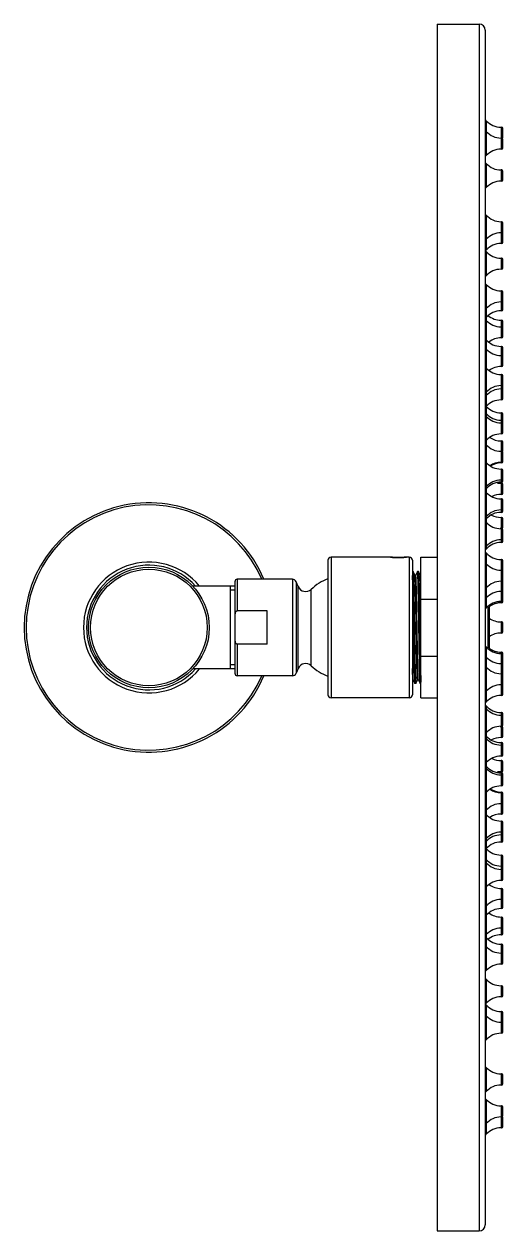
# Model space of a CAD drawing. Header units: millimetres. Extents: x 163 to 1136, y 436 to 991.
# Drawn here: x 163.3 to 282.2, y 435.6 to 735.6 of the extents above; entities that cross this region are included whole.
import ezdxf

# ---------------------------------------------------------------- set-up
doc = ezdxf.new("R2010")
doc.units = ezdxf.units.MM
doc.header["$LTSCALE"] = 77.505185
doc.layers.add('00_COMPONENTI', color=7, linetype='CONTINUOUS')

msp = doc.modelspace()

# ---------------------------------------------------------------- linework, layer by layer
at = {"layer": '00_COMPONENTI', "color": 7, "linetype": 'Continuous'}
for p, q in [((265.89, 735.59), (265.89, 435.59)), ((265.89, 735.59), (276.39, 735.59)), ((277.89, 734.09), (277.89, 437.09)), ((281.8, 709.97), (281.94, 709.97)), ((282.24, 707.52), (282.24, 709.67)), ((281.94, 707.28), (281.8, 707.28)), ((282.24, 704.83), (282.24, 706.98)), ((281.94, 704.53), (281.8, 704.53)), ((281.94, 699.33), (281.8, 699.33)), ((282.24, 696.88), (282.24, 699.03)), ((281.94, 696.58), (281.8, 696.58)), ((281.94, 686.48), (281.8, 686.48)), ((282.24, 684.03), (282.24, 686.18)), ((281.94, 683.73), (281.8, 683.73)), ((281.94, 681.05), (281.8, 681.05)), ((282.24, 683.52), (282.24, 683.93)), ((282.24, 681.36), (282.24, 683.5)), ((281.94, 677.41), (281.8, 677.41)), ((282.24, 674.96), (282.24, 677.11)), ((281.94, 674.66), (281.8, 674.66)), ((281.94, 669.27), (281.8, 669.27)), ((281.94, 666.52), (281.8, 666.52)), ((282.24, 666.82), (282.24, 668.97)), ((282.24, 664.61), (282.24, 666.76)), ((281.94, 664.31), (281.8, 664.31)), ((281.8, 661.97), (281.94, 661.97)), ((281.94, 660.33), (281.8, 660.33)), ((282.24, 660.03), (282.24, 661.67)), ((282.24, 657.88), (282.24, 660.03)), ((281.94, 657.58), (281.8, 657.58)), ((281.94, 655.48), (281.8, 655.48)), ((282.24, 653.03), (282.24, 655.18)), ((281.94, 653.21), (281.8, 653.21)), ((282.24, 650.76), (282.24, 652.91)), ((281.94, 650.46), (281.8, 650.46)), ((281.94, 648.47), (281.8, 648.47)), ((282.24, 645.19), (282.24, 648.17)), ((281.94, 645.72), (281.8, 645.72)), ((282.24, 644.62), (282.24, 645.19)), ((281.94, 644.89), (281.8, 644.89)), ((281.94, 642.17), (281.8, 642.17)), ((282.24, 642.47), (282.24, 644.62)), ((281.94, 638.93), (281.8, 638.93)), ((281.94, 637.15), (281.8, 637.15)), ((281.94, 636.47), (281.8, 636.47)), ((282.24, 636.17), (282.24, 638.63)), ((282.24, 634.02), (282.24, 636.17)), ((281.94, 633.72), (281.8, 633.72)), ((281.8, 631.97), (281.94, 631.97)), ((282.24, 629.52), (282.24, 631.67)), ((281.94, 629.39), (281.8, 629.39)), ((282.24, 626.8), (282.24, 629.09)), ((281.94, 626.64), (281.8, 626.64)), ((281.94, 626.5), (281.8, 626.5)), ((281.94, 624.98), (281.8, 624.98)), ((282.24, 622.02), (282.24, 624.68)), ((281.94, 622.23), (281.8, 622.23)), ((281.94, 621.72), (281.8, 621.72)), ((281.94, 621.44), (281.8, 621.44)), ((282.24, 618.99), (282.24, 621.14)), ((281.94, 618.69), (281.8, 618.69)), ((281.94, 617.56), (281.8, 617.56)), ((282.24, 614.52), (282.24, 617.26)), ((281.94, 614.81), (281.8, 614.81)), ((281.94, 614.22), (281.8, 614.22)), ((281.94, 612.95), (281.8, 612.95)), ((282.24, 610.5), (282.24, 612.65)), ((281.94, 610.2), (281.8, 610.2)), ((281.94, 610.14), (281.8, 610.14)), ((282.24, 607.02), (282.24, 609.84)), ((281.94, 607.39), (281.8, 607.39)), ((281.94, 606.72), (281.8, 606.72)), ((254.29, 603.09), (239.59, 603.09)), ((254.35, 603.08), (254.29, 603.09)), ((258.99, 603.09), (258.29, 603.09)), ((258.29, 603.09), (258.29, 603.09)), ((261.89, 603.09), (265.89, 603.09)), ((261.89, 568.09), (261.89, 603.09)), ((238.79, 602.29), (238.79, 568.89)), ((259.79, 602.29), (259.79, 568.89)), ((281.94, 602.5), (281.8, 602.5)), ((282.24, 597.37), (282.24, 602.2)), ((215.69, 574.09), (215.69, 597.09)), ((229.96, 597.59), (216.19, 597.59)), ((259.93, 599.49), (259.79, 599.49)), ((259.93, 599.49), (259.94, 599.49)), ((260.39, 598.63), (259.94, 599.49)), ((260.6, 598.64), (260.38, 598.64)), ((261.04, 599.49), (260.6, 598.64)), ((261.05, 599.49), (261.04, 599.49)), ((261.27, 599.49), (261.05, 599.49)), ((261.27, 599.49), (261.28, 599.49)), ((261.72, 598.63), (261.28, 599.49)), ((261.89, 598.64), (261.72, 598.64)), ((281.94, 599.82), (281.8, 599.82)), ((281.94, 597.07), (281.8, 597.07)), ((282.24, 594.87), (282.24, 597.01)), ((215.69, 595.89), (205.19, 595.89)), ((214.49, 595.89), (214.49, 575.29)), ((231.4, 595.76), (230.88, 596.98)), ((281.94, 594.57), (281.8, 594.57)), ((282.24, 592.02), (282.24, 594.51)), ((261.89, 592.67), (265.89, 592.67)), ((281.94, 592.06), (281.8, 592.06)), ((281.94, 591.72), (281.8, 591.72)), ((223.69, 589.77), (216.19, 589.77)), ((223.69, 581.42), (223.69, 589.77)), ((278.89, 580.49), (278.89, 590.69)), ((281.94, 586.97), (281.8, 586.97)), ((282.24, 584.52), (282.24, 586.67)), ((281.94, 584.22), (281.8, 584.22)), ((223.69, 581.42), (216.19, 581.42)), ((281.94, 579.47), (281.8, 579.47)), ((281.94, 579.13), (281.8, 579.13)), ((282.24, 576.68), (282.24, 579.17)), ((261.89, 578.5), (265.89, 578.5)), ((281.94, 576.62), (281.8, 576.62)), ((282.24, 574.17), (282.24, 576.32)), ((215.69, 575.29), (205.19, 575.29)), ((229.96, 573.59), (216.19, 573.59)), ((231.4, 575.42), (230.88, 574.2)), ((281.94, 574.11), (281.8, 574.11)), ((282.24, 568.99), (282.24, 573.81)), ((259.79, 572.55), (259.93, 572.55)), ((259.93, 572.55), (260.37, 571.7)), ((260.38, 571.69), (260.37, 571.7)), ((260.6, 571.69), (260.38, 571.69)), ((260.6, 571.69), (260.61, 571.7)), ((260.61, 571.7), (261.05, 572.55)), ((261.05, 572.55), (261.27, 572.55)), ((261.26, 572.55), (261.71, 571.7)), ((261.72, 571.69), (261.71, 571.7)), ((261.89, 571.69), (261.72, 571.69)), ((281.94, 571.36), (281.8, 571.36)), ((258.99, 568.09), (239.59, 568.09)), ((261.89, 568.09), (265.89, 568.09)), ((281.94, 568.69), (281.8, 568.69)), ((281.94, 564.47), (281.8, 564.47)), ((282.24, 561.34), (282.24, 564.17)), ((281.94, 563.79), (281.8, 563.79)), ((281.94, 561.04), (281.8, 561.04)), ((281.94, 560.99), (281.8, 560.99)), ((281.94, 558.24), (281.8, 558.24)), ((282.24, 558.54), (282.24, 560.69)), ((281.94, 556.97), (281.8, 556.97)), ((281.94, 556.37), (281.8, 556.37)), ((282.24, 553.92), (282.24, 556.67)), ((281.94, 553.62), (281.8, 553.62)), ((281.94, 552.49), (281.8, 552.49)), ((282.24, 550.05), (282.24, 552.19)), ((281.94, 549.74), (281.8, 549.74)), ((281.94, 549.47), (281.8, 549.47)), ((282.24, 546.51), (282.24, 549.17)), ((281.94, 548.96), (281.8, 548.96)), ((281.94, 546.21), (281.8, 546.21)), ((281.94, 544.68), (281.8, 544.68)), ((281.94, 544.54), (281.8, 544.54)), ((282.24, 542.09), (282.24, 544.38)), ((281.94, 541.79), (281.8, 541.79)), ((282.24, 539.52), (282.24, 541.67)), ((281.8, 539.22), (281.94, 539.22)), ((281.94, 537.47), (281.8, 537.47)), ((282.24, 532.56), (282.24, 537.17)), ((281.94, 534.72), (281.8, 534.72)), ((281.94, 534.03), (281.8, 534.03)), ((281.94, 532.26), (281.8, 532.26)), ((281.94, 529.01), (281.8, 529.01)), ((282.24, 525.99), (282.24, 528.71)), ((281.94, 526.29), (281.8, 526.29)), ((281.94, 525.47), (281.8, 525.47)), ((282.24, 525.34), (282.24, 525.99)), ((282.24, 523.02), (282.24, 525.17)), ((281.94, 522.72), (281.8, 522.72)), ((281.94, 520.72), (281.8, 520.72)), ((282.24, 518.27), (282.24, 520.42)), ((281.94, 517.97), (281.8, 517.97)), ((282.24, 516), (282.24, 518.15)), ((281.94, 515.7), (281.8, 515.7)), ((281.94, 513.61), (281.8, 513.61)), ((282.24, 511.16), (282.24, 513.3)), ((281.94, 510.86), (281.8, 510.86)), ((282.24, 509.52), (282.24, 511.16)), ((281.8, 509.22), (281.94, 509.22)), ((281.94, 506.87), (281.8, 506.87)), ((281.94, 504.66), (281.8, 504.66)), ((282.24, 504.42), (282.24, 506.57)), ((282.24, 502.21), (282.24, 504.36)), ((281.94, 501.91), (281.8, 501.91)), ((281.94, 496.53), (281.8, 496.53)), ((282.24, 494.08), (282.24, 496.23)), ((281.94, 493.78), (281.8, 493.78)), ((281.94, 490.13), (281.8, 490.13)), ((282.24, 487.68), (282.24, 489.83)), ((281.94, 487.46), (281.8, 487.46)), ((282.24, 487.25), (282.24, 487.67)), ((282.24, 485.01), (282.24, 487.16)), ((281.94, 484.71), (281.8, 484.71)), ((281.94, 474.6), (281.8, 474.6)), ((282.24, 472.15), (282.24, 474.3)), ((281.94, 471.85), (281.8, 471.85)), ((281.94, 466.65), (281.8, 466.65)), ((282.24, 464.21), (282.24, 466.35)), ((281.94, 463.9), (281.8, 463.9)), ((282.24, 461.52), (282.24, 463.67)), ((281.8, 461.22), (281.94, 461.22)), ((265.89, 435.59), (276.39, 435.59))]:
    msp.add_line(p, q, dxfattribs=at)
at = {"layer": '00_COMPONENTI', "color": 9, "linetype": 'Continuous'}
for p, q in [((276.39, 735.59), (276.39, 435.59)), ((278.12, 711.59), (278.12, 702.91)), ((281.8, 709.97), (281.8, 704.53)), ((281.94, 707.32), (281.94, 709.97)), ((281.94, 704.53), (281.94, 707.28)), ((278.12, 700.95), (278.12, 694.96)), ((281.8, 699.33), (281.8, 696.58)), ((281.94, 696.58), (281.94, 699.33)), ((278.12, 688.09), (278.12, 679.44)), ((281.8, 686.48), (281.8, 681.05)), ((281.94, 681.05), (281.94, 686.48)), ((278.12, 679.03), (278.12, 673.04)), ((281.8, 677.41), (281.8, 674.66)), ((281.94, 674.66), (281.94, 677.41)), ((278.12, 670.89), (278.12, 640.55)), ((281.8, 669.27), (281.8, 664.31)), ((281.94, 664.31), (281.94, 669.27)), ((281.8, 661.97), (281.8, 657.58)), ((281.94, 657.58), (281.94, 661.97)), ((281.8, 655.48), (281.8, 650.46)), ((281.94, 650.46), (281.94, 655.48)), ((281.8, 648.47), (281.8, 644.89)), ((281.94, 644.89), (281.94, 648.47)), ((281.8, 644.88), (281.8, 642.17)), ((281.94, 642.17), (281.94, 644.88)), ((278.12, 640.55), (278.12, 632.1)), ((281.8, 638.93), (281.8, 633.72)), ((281.94, 633.72), (281.94, 638.93)), ((278.12, 632.08), (278.12, 612.6)), ((281.8, 631.97), (281.8, 626.5)), ((281.94, 626.64), (281.94, 631.97)), ((281.8, 624.98), (281.8, 621.72)), ((281.94, 626.5), (281.94, 626.63)), ((281.94, 621.72), (281.94, 624.98)), ((281.8, 621.44), (281.8, 618.69)), ((281.94, 618.69), (281.94, 621.44)), ((281.8, 617.56), (281.8, 614.81)), ((281.94, 614.81), (281.94, 617.56)), ((278.12, 612.59), (278.12, 605.1)), ((281.8, 614.75), (281.8, 614.22)), ((281.8, 612.95), (281.8, 610.2)), ((281.94, 614.22), (281.94, 614.75)), ((281.94, 610.2), (281.94, 612.95)), ((281.8, 610.14), (281.8, 606.72)), ((281.94, 606.72), (281.94, 610.14)), ((239.59, 603.09), (239.59, 568.09)), ((258.99, 603.09), (258.99, 568.09)), ((278.12, 604.11), (278.12, 590.44)), ((281.8, 602.5), (281.8, 597.07)), ((281.94, 591.72), (281.94, 602.5)), ((216.19, 597.59), (216.19, 589.77)), ((229.96, 597.59), (229.96, 573.59)), ((281.8, 597.01), (281.8, 594.57)), ((230.88, 596.98), (230.88, 574.2)), ((231.4, 575.42), (231.4, 595.76)), ((234.61, 576.1), (234.61, 595.08)), ((281.8, 594.5), (281.8, 591.72)), ((278.59, 580.35), (278.59, 590.99)), ((281.8, 586.97), (281.8, 584.22)), ((281.94, 584.22), (281.94, 586.97)), ((216.19, 581.42), (216.19, 573.59)), ((261.89, 580.52), (261.69, 580.37)), ((278.12, 580.75), (278.12, 567.07)), ((281.8, 579.47), (281.8, 568.69)), ((281.94, 576.68), (281.94, 579.47)), ((281.94, 574.18), (281.94, 576.62)), ((281.94, 568.69), (281.94, 574.11)), ((278.12, 566.09), (278.12, 539.09)), ((281.8, 564.47), (281.8, 561.04)), ((281.94, 561.04), (281.94, 564.47)), ((281.8, 560.99), (281.8, 558.24)), ((281.94, 558.24), (281.94, 560.99)), ((281.8, 556.97), (281.8, 556.43)), ((281.8, 556.37), (281.8, 553.62)), ((281.94, 556.43), (281.94, 556.97)), ((281.94, 553.62), (281.94, 556.37)), ((281.8, 552.49), (281.8, 549.74)), ((281.94, 549.74), (281.94, 552.49)), ((281.8, 549.47), (281.8, 546.21)), ((281.94, 546.21), (281.94, 549.47)), ((281.8, 544.68), (281.8, 539.22)), ((281.94, 539.22), (281.94, 544.68)), ((278.12, 539.09), (278.12, 530.64)), ((281.8, 537.47), (281.8, 532.26)), ((281.94, 532.26), (281.94, 537.47)), ((278.12, 530.63), (278.12, 500.3)), ((281.8, 529.01), (281.8, 526.31)), ((281.94, 526.31), (281.94, 529.01)), ((281.8, 526.29), (281.8, 522.72)), ((281.94, 522.72), (281.94, 526.29)), ((281.8, 520.72), (281.8, 515.7)), ((281.94, 515.7), (281.94, 520.72)), ((281.8, 513.61), (281.8, 509.22)), ((281.94, 509.22), (281.94, 513.61)), ((281.8, 506.87), (281.8, 501.91)), ((281.94, 501.91), (281.94, 506.87)), ((278.12, 498.14), (278.12, 492.16)), ((281.8, 496.53), (281.8, 493.78)), ((281.94, 493.78), (281.94, 496.53)), ((278.12, 491.75), (278.12, 483.09)), ((281.8, 490.13), (281.8, 484.71)), ((281.94, 484.71), (281.94, 490.13)), ((278.12, 476.22), (278.12, 470.23)), ((281.8, 474.6), (281.8, 471.85)), ((281.94, 471.85), (281.94, 474.6)), ((278.12, 468.27), (278.12, 459.6)), ((281.8, 466.65), (281.8, 461.22)), ((281.94, 461.22), (281.94, 466.65))]:
    msp.add_line(p, q, dxfattribs=at)
at = {"layer": '00_COMPONENTI', "color": 2, "linetype": 'Continuous'}
for p, q in [((215.69, 594.89), (214.49, 594.89)), ((215.69, 576.29), (214.49, 576.29))]:
    msp.add_line(p, q, dxfattribs=at)
at = {"layer": '00_COMPONENTI', "color": 7, "linetype": 'Continuous'}
msp.add_circle((194.29, 585.59), 15, dxfattribs=at)
at = {"layer": '00_COMPONENTI', "color": 9, "linetype": 'Continuous'}
msp.add_circle((194.29, 585.59), 14.5, dxfattribs=at)
at = {"layer": '00_COMPONENTI', "color": 7, "linetype": 'Continuous'}
for centre, radius, start, end in [((276.39, 734.09), 1.5, 0, 90), ((277.38, 710.91), 1, 42.5614, 58.9663), ((281.8, 714.97), 5, 222.5614, 270), ((277.38, 708.22), 1, 42.5614, 58.4239), ((281.8, 712.28), 5, 222.5614, 270), ((281.94, 709.67), 0.3, 0, 90), ((281.94, 706.98), 0.3, 0, 90), ((281.94, 707.52), 0.3, 300, 360), ((277.38, 703.59), 1, 301.5761, 317.4386), ((281.8, 699.53), 5, 90, 137.4386), ((281.94, 704.83), 0.3, 270, 360), ((277.38, 700.27), 1, 42.5614, 58.4239), ((281.8, 704.33), 5, 222.5614, 270), ((281.94, 699.03), 0.3, 0, 90), ((281.8, 691.58), 5, 90, 137.4386), ((281.94, 696.88), 0.3, 270, 360), ((277.38, 695.64), 1, 301.5761, 317.4386), ((277.38, 687.42), 1, 42.5614, 58.4239), ((281.8, 691.48), 5, 222.5614, 270), ((281.94, 686.18), 0.3, 0, 90), ((281.94, 684.03), 0.3, 270, 360), ((277.38, 682.78), 1, 301.5761, 317.4386), ((281.8, 678.73), 5, 90, 137.4386), ((281.8, 676.05), 5, 90, 137.4386), ((281.94, 681.35), 0.3, 270, 360), ((281.94, 683.5), 0.3, 0, 60), ((277.38, 680.11), 1, 301.5761, 317.4386), ((277.38, 678.35), 1, 42.5614, 58.4239), ((281.8, 682.41), 5, 222.5614, 270), ((281.94, 677.11), 0.3, 0, 90), ((277.38, 673.72), 1, 301.5761, 317.4386), ((281.8, 669.66), 5, 90, 137.4386), ((281.94, 674.96), 0.3, 270, 360), ((277.38, 670.21), 1, 42.5614, 58.4239), ((281.8, 674.27), 5, 222.5614, 270), ((281.94, 668.97), 0.3, 0, 90), ((281.8, 661.52), 5, 90, 137.4386), ((281.94, 666.82), 0.3, 270, 360), ((277.38, 665.58), 1, 301.5761, 317.4386), ((281.8, 659.31), 5, 90, 137.4386), ((281.8, 666.97), 5, 229.0993, 270), ((281.94, 664.61), 0.3, 270, 360), ((277.38, 663.37), 1, 301.5761, 317.4386), ((277.38, 661.27), 1, 42.5614, 58.4239), ((281.8, 665.33), 5, 222.5614, 270), ((281.94, 661.67), 0.3, 0, 90), ((281.94, 660.03), 0.3, 0, 90), ((277.38, 656.42), 1, 42.5614, 58.4239), ((281.8, 660.48), 5, 222.5614, 270), ((281.8, 652.58), 5, 90, 127.1348), ((281.94, 657.88), 0.3, 270, 360), ((277.38, 654.15), 1, 42.5614, 58.4239), ((281.8, 658.21), 5, 222.5614, 270), ((281.94, 655.18), 0.3, 0, 90), ((281.94, 652.91), 0.3, 0, 90), ((281.94, 653.03), 0.3, 347.8021, 360), ((277.38, 649.41), 1, 42.5614, 58.4239), ((281.8, 653.47), 5, 222.5614, 270), ((281.8, 645.46), 5, 90, 126.2207), ((281.94, 650.76), 0.3, 270, 360), ((281.94, 648.17), 0.3, 0, 90), ((281.8, 640.72), 5, 90, 137.4386), ((281.94, 646.02), 0.3, 270, 360), ((281.94, 645.19), 0.3, 270, 360), ((277.38, 644.78), 1, 301.5761, 317.4386), ((277.38, 643.95), 1, 301.5761, 317.4386), ((281.8, 639.89), 5, 90, 137.4386), ((281.8, 637.17), 5, 90, 137.4386), ((281.94, 642.47), 0.3, 270, 360), ((281.94, 644.62), 0.3, 0, 79.0744), ((277.38, 639.87), 1, 42.5614, 58.4239), ((281.8, 643.93), 5, 222.5614, 270), ((277.38, 638.09), 1, 42.5614, 58.4239), ((277.38, 637.41), 1, 42.5614, 58.4239), ((281.8, 642.15), 5, 222.5614, 270), ((281.8, 641.47), 5, 222.5614, 270), ((281.94, 638.63), 0.3, 0, 90), ((281.94, 636.85), 0.3, 0, 90), ((281.94, 636.17), 0.3, 0, 90), ((281.8, 628.72), 5, 90, 137.4386), ((281.94, 634.02), 0.3, 270, 360), ((277.38, 632.78), 1, 301.5761, 317.4386), ((277.38, 630.34), 1, 42.5614, 58.4239), ((281.8, 634.39), 5, 222.5614, 270), ((281.8, 636.97), 5, 235.982, 270), ((281.94, 631.67), 0.3, 0, 90), ((281.94, 629.09), 0.3, 0, 90), ((281.94, 629.52), 0.3, 313.1169, 360), ((277.38, 625.92), 1, 42.5614, 58.4239), ((281.8, 629.98), 5, 222.5614, 270), ((281.8, 621.64), 5, 90, 123.2713), ((281.8, 621.5), 5, 90, 122.0049), ((281.94, 626.94), 0.3, 270, 360), ((281.94, 626.8), 0.3, 270, 360), ((281.94, 624.68), 0.3, 0, 90), ((281.8, 617.23), 5, 90, 137.4386), ((281.8, 616.72), 5, 90, 137.4386), ((281.8, 626.44), 5, 258.3837, 270), ((281.94, 622.53), 0.3, 270, 360), ((281.94, 622.02), 0.3, 270, 360), ((281.94, 621.14), 0.3, 0, 90), ((277.38, 621.28), 1, 301.5761, 317.4386), ((277.38, 620.78), 1, 301.5761, 317.4386), ((277.38, 618.5), 1, 42.5614, 58.4239), ((281.8, 622.56), 5, 222.5614, 270), ((281.8, 613.69), 5, 90, 116.5422), ((281.94, 618.99), 0.3, 270, 360), ((194.29, 585.59), 31, 22.7801, 337.2199), ((281.94, 617.26), 0.3, 0, 90), ((281.94, 615.11), 0.3, 270, 360), ((277.38, 613.87), 1, 301.5761, 317.4386), ((277.38, 613.28), 1, 301.5761, 317.4386), ((281.8, 609.81), 5, 90, 137.4386), ((281.8, 609.22), 5, 90, 137.4386), ((281.8, 617.95), 5, 241.4585, 270), ((281.94, 614.52), 0.3, 270, 360), ((281.94, 612.65), 0.3, 0, 90), ((277.38, 611.08), 1, 42.5614, 58.4239), ((281.8, 615.14), 5, 222.5614, 270), ((281.8, 605.2), 5, 90, 92.2768), ((281.94, 610.5), 0.3, 270, 360), ((281.94, 609.84), 0.3, 0, 90), ((281.8, 602.39), 5, 90, 137.4386), ((281.8, 601.72), 5, 90, 137.4386), ((281.94, 607.69), 0.3, 270, 360), ((281.94, 607.02), 0.3, 270, 360), ((239.59, 602.29), 0.8, 90, 180), ((256.29, 619.53), 16.56, 263.2822, 269.9898), ((256.28, 619.69), 16.72, 270.0426, 276.9029), ((258.99, 602.29), 0.8, 0, 90), ((277.38, 606.45), 1, 301.5761, 317.4386), ((277.38, 605.78), 1, 301.5761, 317.4386), ((277.38, 603.44), 1, 42.5614, 58.4239), ((281.8, 607.5), 5, 222.5614, 270), ((194.29, 585.59), 15.5, 41.6636, 318.3364), ((277.38, 600.77), 1, 42.5614, 58.4239), ((281.8, 604.82), 5, 222.5614, 270), ((281.94, 602.2), 0.3, 0, 90), ((281.94, 600.05), 0.3, 300, 360), ((216.19, 597.09), 0.5, 90, 180), ((229.96, 596.59), 1, 23, 90), ((243.49, 585.59), 13, 111.2216, 133.1136), ((281.8, 592.07), 5, 90, 137.4386), ((281.94, 599.52), 0.3, 0, 90), ((281.94, 597.37), 0.3, 270, 360), ((281.94, 597.02), 0.3, 0, 38.0163), ((233.24, 596.54), 2, 203, 313.1136), ((277.38, 596.13), 1, 301.5761, 317.4386), ((281.8, 589.57), 5, 90, 137.4386), ((281.94, 594.87), 0.3, 270, 360), ((281.94, 594.51), 0.3, 0, 38.0163), ((277.38, 593.62), 1, 301.5761, 317.4386), ((281.8, 587.06), 5, 90, 137.4386), ((281.8, 587.03), 5, 90, 127.8885), ((281.8, 586.72), 5, 90, 126.203), ((281.94, 592.36), 0.3, 270, 360), ((281.94, 592.33), 0.3, 270, 360), ((281.94, 592.02), 0.3, 270, 360), ((277.38, 591.11), 1, 301.5761, 317.4386), ((278.59, 590.69), 0.3, 0, 60.8042), ((281.8, 591.97), 5, 234.1538, 270), ((281.94, 586.67), 0.3, 0, 90), ((281.8, 579.22), 5, 90, 125.8462), ((281.94, 584.52), 0.3, 270, 360), ((277.38, 580.07), 1, 42.5614, 58.4239), ((281.8, 584.13), 5, 222.5614, 270), ((281.8, 584.15), 5, 232.1115, 270), ((278.59, 580.49), 0.3, 299.1958, 360), ((281.8, 584.47), 5, 233.797, 270), ((281.94, 579.17), 0.3, 0, 90), ((281.94, 578.85), 0.3, 0, 90), ((281.94, 578.83), 0.3, 0, 90), ((233.24, 574.64), 2, 46.8864, 157), ((243.49, 585.59), 13, 226.8864, 248.7784), ((277.38, 577.56), 1, 42.5614, 58.4239), ((281.8, 581.62), 5, 222.5614, 270), ((281.94, 576.32), 0.3, 0, 90), ((281.94, 576.68), 0.3, 321.9837, 360), ((216.19, 574.09), 0.5, 180, 270), ((229.96, 574.59), 1, 270, 337), ((277.38, 575.05), 1, 42.5614, 58.4239), ((281.8, 579.11), 5, 222.5614, 270), ((281.94, 573.81), 0.3, 0, 90), ((281.94, 574.17), 0.3, 321.9837, 360), ((281.8, 566.36), 5, 90, 137.4386), ((281.94, 571.66), 0.3, 270, 360), ((281.94, 571.14), 0.3, 0, 60), ((239.59, 568.89), 0.8, 180, 270), ((258.99, 568.89), 0.8, 270, 360), ((277.38, 570.42), 1, 301.5761, 317.4386), ((277.38, 567.75), 1, 301.5761, 317.4386), ((281.8, 563.69), 5, 90, 137.4386), ((281.94, 568.99), 0.3, 270, 360), ((277.38, 565.41), 1, 42.5614, 58.4239), ((277.38, 564.73), 1, 42.5614, 58.4239), ((281.8, 569.47), 5, 222.5614, 270), ((281.8, 568.79), 5, 222.5614, 270), ((281.94, 564.17), 0.3, 0, 90), ((281.8, 556.04), 5, 90, 137.4386), ((281.94, 563.49), 0.3, 0, 90), ((281.94, 561.34), 0.3, 270, 360), ((277.38, 560.1), 1, 301.5761, 317.4386), ((277.38, 557.91), 1, 42.5614, 58.4239), ((277.38, 557.32), 1, 42.5614, 58.4239), ((281.8, 561.97), 5, 222.5614, 270), ((281.8, 553.24), 5, 90, 118.5415), ((281.8, 565.99), 5, 267.7232, 270), ((281.94, 560.69), 0.3, 0, 90), ((281.94, 558.54), 0.3, 270, 360), ((281.8, 561.37), 5, 222.5614, 270), ((281.94, 556.67), 0.3, 0, 90), ((281.94, 556.07), 0.3, 0, 90), ((277.38, 552.68), 1, 301.5761, 317.4386), ((281.8, 548.62), 5, 90, 137.4386), ((281.8, 557.49), 5, 243.4578, 270), ((281.94, 553.92), 0.3, 270, 360), ((281.94, 552.19), 0.3, 0, 90), ((277.38, 550.41), 1, 42.5614, 58.4239), ((277.38, 549.9), 1, 42.5614, 58.4239), ((281.8, 554.47), 5, 222.5614, 270), ((281.8, 553.96), 5, 222.5614, 270), ((281.8, 544.74), 5, 90, 101.6163), ((281.94, 550.04), 0.3, 270, 360), ((281.94, 549.17), 0.3, 0, 90), ((281.8, 541.21), 5, 90, 137.4386), ((281.94, 548.66), 0.3, 0, 90), ((281.94, 546.51), 0.3, 270, 360), ((277.38, 545.27), 1, 301.5761, 317.4386), ((281.8, 549.54), 5, 236.7287, 270), ((281.8, 549.68), 5, 237.9951, 270), ((281.94, 544.38), 0.3, 0, 90), ((281.94, 544.24), 0.3, 0, 90), ((277.38, 540.85), 1, 301.5761, 317.4386), ((281.8, 536.79), 5, 90, 137.4386), ((281.94, 542.09), 0.3, 270, 360), ((281.94, 541.67), 0.3, 0, 46.8831), ((277.38, 538.41), 1, 42.5614, 58.4239), ((281.8, 542.47), 5, 222.5614, 270), ((281.8, 534.22), 5, 90, 124.018), ((281.94, 539.52), 0.3, 270, 360), ((281.94, 537.17), 0.3, 0, 90), ((281.8, 529.72), 5, 90, 137.4386), ((281.8, 529.03), 5, 90, 137.4386), ((281.94, 535.02), 0.3, 270, 360), ((281.94, 534.33), 0.3, 270, 360), ((277.38, 533.78), 1, 301.5761, 317.4386), ((277.38, 533.09), 1, 301.5761, 317.4386), ((281.8, 527.26), 5, 90, 137.4386), ((281.94, 532.56), 0.3, 270, 360), ((277.38, 531.31), 1, 301.5761, 317.4386), ((277.38, 527.23), 1, 42.5614, 58.4239), ((281.8, 534.01), 5, 222.5614, 270), ((281.94, 528.71), 0.3, 0, 90), ((277.38, 526.41), 1, 42.5614, 58.4239), ((281.8, 531.29), 5, 222.5614, 270), ((281.8, 530.47), 5, 222.5614, 270), ((281.94, 525.99), 0.3, 0, 90), ((281.94, 525.17), 0.3, 0, 90), ((281.94, 526.56), 0.3, 280.9256, 360), ((281.8, 517.72), 5, 90, 137.4386), ((281.94, 523.02), 0.3, 270, 360), ((277.38, 521.78), 1, 301.5761, 317.4386), ((281.8, 525.72), 5, 233.7793, 270), ((281.94, 520.42), 0.3, 0, 90), ((277.38, 517.03), 1, 301.5761, 317.4386), ((281.8, 512.97), 5, 90, 137.4386), ((281.94, 518.27), 0.3, 270, 360), ((281.94, 516), 0.3, 270, 360), ((281.94, 518.15), 0.3, 0, 12.1979), ((277.38, 514.76), 1, 301.5761, 317.4386), ((281.8, 510.7), 5, 90, 137.4386), ((281.8, 518.61), 5, 232.8652, 270), ((281.94, 513.31), 0.3, 0, 90), ((281.8, 505.86), 5, 90, 137.4386), ((281.94, 511.16), 0.3, 270, 360), ((277.38, 509.91), 1, 301.5761, 317.4386), ((277.38, 507.82), 1, 42.5614, 58.4239), ((281.8, 511.87), 5, 222.5614, 270), ((281.8, 504.22), 5, 90, 130.9007), ((281.94, 509.52), 0.3, 270, 360), ((277.38, 505.61), 1, 42.5614, 58.4239), ((281.8, 509.66), 5, 222.5614, 270), ((281.94, 506.57), 0.3, 0, 90), ((281.94, 504.36), 0.3, 0, 90), ((281.8, 496.91), 5, 90, 137.4386), ((281.94, 502.21), 0.3, 270, 360), ((277.38, 500.97), 1, 301.5761, 317.4386), ((277.38, 497.47), 1, 42.5614, 58.4239), ((281.8, 501.53), 5, 222.5614, 270), ((281.94, 496.23), 0.3, 0, 90), ((277.38, 492.83), 1, 301.5761, 317.4386), ((281.8, 488.78), 5, 90, 137.4386), ((281.94, 494.08), 0.3, 270, 360), ((277.38, 491.07), 1, 42.5614, 58.4239), ((277.38, 488.4), 1, 42.5614, 58.4239), ((281.8, 495.13), 5, 222.5614, 270), ((281.8, 492.46), 5, 222.5614, 270), ((281.94, 489.83), 0.3, 0, 90), ((281.94, 487.16), 0.3, 0, 90), ((281.94, 487.68), 0.3, 300, 360), ((277.38, 483.77), 1, 301.5761, 317.4386), ((281.8, 479.71), 5, 90, 137.4386), ((281.94, 485.01), 0.3, 270, 360), ((277.38, 475.54), 1, 42.5614, 58.4239), ((281.8, 479.6), 5, 222.5614, 270), ((281.94, 474.3), 0.3, 0, 90), ((281.8, 466.85), 5, 90, 137.4386), ((281.94, 472.15), 0.3, 270, 360), ((277.38, 470.91), 1, 301.5761, 317.4386), ((277.38, 467.6), 1, 42.5614, 58.4239), ((281.8, 471.65), 5, 222.5614, 270), ((281.94, 466.35), 0.3, 0, 90), ((277.38, 462.96), 1, 301.5761, 317.4386), ((281.8, 458.9), 5, 90, 137.4386), ((281.94, 464.2), 0.3, 270, 360), ((281.94, 463.67), 0.3, 0, 60), ((277.38, 460.28), 1, 301.0337, 317.4386), ((281.8, 456.22), 5, 90, 137.4386), ((281.94, 461.52), 0.3, 270, 360), ((276.39, 437.09), 1.5, 270, 360)]:
    msp.add_arc(centre, radius, start, end, dxfattribs=at)
at = {"layer": '00_COMPONENTI', "color": 9, "linetype": 'Continuous'}
for radius, start, end in [(30.5, 23.1737, 336.8263), (16.25, 39.3494, 320.6506)]:
    msp.add_arc((194.29, 585.59), radius, start, end, dxfattribs=at)
at = {"layer": '00_COMPONENTI', "color": 2, "linetype": 'Continuous'}
for points in [[(256.29, 602.98), (256.22, 602.98), (256.09, 602.98), (255.89, 602.98), (255.69, 602.99), (255.5, 602.99), (255.32, 603), (255.15, 603.01), (254.99, 603.03), (254.84, 603.04), (254.71, 603.05), (254.6, 603.06), (254.5, 603.07), (254.42, 603.08), (254.36, 603.08), (254.33, 603.09), (254.28, 603.09), (254.33, 603.09), (254.36, 603.08), (254.42, 603.08), (254.5, 603.07), (254.6, 603.06), (254.71, 603.05), (254.84, 603.04), (254.99, 603.03), (255.15, 603.01), (255.32, 603), (255.5, 602.99), (255.69, 602.99), (255.89, 602.98), (256.09, 602.98), (256.22, 602.98), (256.29, 602.98)], [(256.29, 602.98), (256.36, 602.98), (256.49, 602.98), (256.69, 602.98), (256.88, 602.99), (257.07, 602.99), (257.26, 603), (257.43, 603.01), (257.59, 603.03), (257.73, 603.04), (257.87, 603.05), (257.98, 603.06), (258.08, 603.07), (258.16, 603.08), (258.22, 603.08), (258.25, 603.09), (258.3, 603.09), (258.25, 603.09), (258.22, 603.08), (258.16, 603.08), (258.08, 603.07), (257.98, 603.06), (257.87, 603.05), (257.73, 603.04), (257.59, 603.03), (257.43, 603.01), (257.26, 603), (257.07, 602.99), (256.88, 602.99), (256.69, 602.98), (256.49, 602.98), (256.36, 602.98), (256.29, 602.98)]]:
    msp.add_open_spline(points, degree=3, knots=[0, 0, 0, 0, 0.050404, 0.100337, 0.149276, 0.196771, 0.242289, 0.285413, 0.325611, 0.362519, 0.395662, 0.424754, 0.449422, 0.469474, 0.48466, 0.494876, 0.5, 0.505124, 0.51534, 0.530526, 0.550578, 0.575246, 0.604338, 0.637481, 0.674389, 0.714587, 0.75771, 0.803228, 0.850724, 0.899663, 0.949596, 1, 1, 1, 1], dxfattribs=at)
at = {"layer": '00_COMPONENTI', "color": 7, "linetype": 'Continuous'}
for points, knots in [([(260.37, 571.7), (260.37, 571.7), (260.37, 571.71), (260.36, 571.74), (260.35, 571.79), (260.34, 571.87), (260.34, 571.98), (260.33, 572.11), (260.32, 572.27), (260.31, 572.45), (260.3, 572.73), (260.28, 573.15), (260.26, 573.72), (260.24, 574.38), (260.23, 575.12), (260.21, 575.94), (260.19, 576.82), (260.17, 577.78), (260.15, 579.15), (260.12, 580.98), (260.08, 583.26), (260.04, 585.6), (260.01, 587.95), (259.97, 590.23), (259.94, 592.37), (259.9, 594.32), (259.87, 596), (259.83, 597.39), (259.8, 598.2), (259.79, 598.55)], [0, 0, 0, 0, 0.000475, 0.001177, 0.003276, 0.00631, 0.010278, 0.015174, 0.020989, 0.027715, 0.035338, 0.05322, 0.074507, 0.099042, 0.126647, 0.157118, 0.190233, 0.225749, 0.263405, 0.344019, 0.429714, 0.517981, 0.606233, 0.691886, 0.77243, 0.845507, 0.908977, 0.960981, 1, 1, 1, 1]), ([(259.94, 599.49), (259.94, 599.48), (259.95, 599.47), (259.95, 599.45), (259.96, 599.42), (259.96, 599.36), (259.97, 599.27), (259.98, 599.13), (259.99, 598.97), (260, 598.77), (260.01, 598.54), (260.02, 598.28), (260.03, 597.99), (260.05, 597.55), (260.07, 596.92), (260.09, 596.1), (260.11, 595.17), (260.13, 594.15), (260.15, 593.05), (260.17, 591.88), (260.2, 590.22), (260.23, 588.04), (260.27, 585.39), (260.3, 583.16), (260.33, 581.41), (260.35, 580.15), (260.37, 578.94), (260.39, 577.79), (260.41, 576.71), (260.44, 575.72), (260.46, 574.82), (260.47, 574.14), (260.49, 573.64), (260.5, 573.31), (260.51, 573.01), (260.52, 572.74), (260.53, 572.5), (260.54, 572.29), (260.55, 572.11), (260.56, 571.96), (260.57, 571.86), (260.58, 571.8), (260.58, 571.76), (260.59, 571.73), (260.59, 571.71), (260.59, 571.7), (260.6, 571.69), (260.6, 571.69)], [0, 0, 0, 0, 0.000541, 0.001366, 0.002479, 0.003883, 0.007564, 0.012403, 0.018391, 0.025515, 0.033759, 0.043103, 0.053526, 0.065003, 0.091009, 0.120877, 0.154324, 0.191034, 0.230662, 0.272833, 0.317148, 0.410521, 0.507261, 0.603721, 0.650706, 0.696265, 0.739969, 0.781405, 0.82018, 0.855929, 0.888315, 0.917032, 0.929928, 0.941809, 0.952645, 0.962412, 0.971087, 0.978649, 0.985081, 0.990369, 0.994501, 0.996132, 0.997471, 0.998521, 0.999282, 0.999762, 1, 1, 1, 1]), ([(261.05, 572.55), (261.05, 572.55), (261.04, 572.55), (261.04, 572.57), (261.03, 572.59), (261.02, 572.63), (261.01, 572.7), (261, 572.8), (260.99, 572.94), (260.98, 573.11), (260.97, 573.3), (260.96, 573.53), (260.95, 573.78), (260.94, 574.07), (260.93, 574.38), (260.92, 574.84), (260.9, 575.48), (260.88, 576.32), (260.86, 577.25), (260.84, 578.26), (260.82, 579.34), (260.8, 580.47), (260.78, 581.66), (260.75, 583.3), (260.72, 585.39), (260.68, 587.88), (260.64, 589.92), (260.61, 591.48), (260.59, 592.58), (260.57, 593.61), (260.55, 594.57), (260.53, 595.44), (260.51, 596.21), (260.49, 596.89), (260.47, 597.39), (260.46, 597.74), (260.45, 597.95), (260.44, 598.14), (260.43, 598.29), (260.42, 598.42), (260.41, 598.51), (260.4, 598.56), (260.4, 598.59), (260.39, 598.61), (260.39, 598.63), (260.39, 598.63)], [0, 0, 0, 0, 0.000247, 0.000729, 0.001489, 0.002534, 0.005492, 0.009612, 0.014895, 0.021327, 0.028886, 0.037551, 0.047302, 0.058117, 0.069974, 0.082852, 0.111546, 0.143897, 0.179595, 0.218326, 0.259728, 0.30339, 0.348901, 0.395847, 0.492244, 0.588929, 0.682285, 0.726597, 0.768766, 0.808413, 0.845158, 0.87863, 0.908531, 0.934598, 0.956568, 0.96594, 0.974211, 0.981367, 0.987395, 0.992282, 0.996015, 0.997446, 0.998586, 0.999435, 1, 1, 1, 1]), ([(261.26, 572.55), (261.26, 572.56), (261.26, 572.57), (261.25, 572.59), (261.25, 572.62), (261.24, 572.68), (261.23, 572.76), (261.22, 572.89), (261.21, 573.05), (261.2, 573.23), (261.19, 573.45), (261.18, 573.79), (261.16, 574.29), (261.14, 574.97), (261.12, 575.75), (261.1, 576.62), (261.08, 577.57), (261.06, 578.6), (261.04, 579.7), (261.01, 581.26), (260.97, 583.3), (260.93, 585.79), (260.9, 587.88), (260.87, 589.52), (260.85, 590.71), (260.83, 591.84), (260.81, 592.92), (260.79, 593.93), (260.77, 594.86), (260.75, 595.7), (260.73, 596.34), (260.72, 596.8), (260.71, 597.11), (260.7, 597.4), (260.68, 597.65), (260.67, 597.88), (260.66, 598.07), (260.65, 598.24), (260.64, 598.38), (260.63, 598.49), (260.63, 598.56), (260.62, 598.6), (260.61, 598.62), (260.61, 598.63), (260.6, 598.64), (260.6, 598.64)], [0, 0, 0, 0, 0.000563, 0.001407, 0.002537, 0.003957, 0.007667, 0.012541, 0.01857, 0.025733, 0.03401, 0.04338, 0.065312, 0.091355, 0.121264, 0.154729, 0.19144, 0.231075, 0.273248, 0.317549, 0.410878, 0.507561, 0.603945, 0.650895, 0.696421, 0.740081, 0.781476, 0.820226, 0.855953, 0.888301, 0.916994, 0.929887, 0.941769, 0.952605, 0.962365, 0.97103, 0.978585, 0.985016, 0.990311, 0.994457, 0.997443, 0.9985, 0.999267, 0.999753, 1, 1, 1, 1]), ([(261.71, 571.7), (261.71, 571.7), (261.7, 571.71), (261.7, 571.74), (261.69, 571.77), (261.69, 571.82), (261.68, 571.92), (261.67, 572.05), (261.66, 572.22), (261.65, 572.41), (261.64, 572.64), (261.63, 572.9), (261.62, 573.19), (261.6, 573.63), (261.58, 574.26), (261.56, 575.09), (261.54, 576.01), (261.52, 577.03), (261.5, 578.13), (261.48, 579.3), (261.45, 580.96), (261.42, 583.14), (261.38, 585.79), (261.34, 588.02), (261.32, 589.77), (261.3, 591.04), (261.28, 592.25), (261.25, 593.4), (261.23, 594.47), (261.21, 595.46), (261.19, 596.36), (261.18, 597.05), (261.16, 597.54), (261.15, 597.87), (261.14, 598.17), (261.13, 598.44), (261.12, 598.68), (261.11, 598.89), (261.1, 599.07), (261.09, 599.22), (261.08, 599.32), (261.07, 599.39), (261.07, 599.42), (261.06, 599.45), (261.06, 599.47), (261.05, 599.49), (261.05, 599.49), (261.05, 599.49)], [0, 0, 0, 0, 0.000538, 0.00136, 0.002471, 0.003872, 0.007546, 0.01238, 0.018363, 0.025482, 0.033721, 0.04306, 0.053479, 0.064952, 0.090952, 0.120813, 0.154256, 0.190963, 0.230589, 0.272759, 0.317074, 0.41045, 0.507197, 0.603667, 0.650656, 0.696221, 0.739931, 0.781372, 0.820153, 0.855907, 0.888298, 0.917019, 0.929918, 0.9418, 0.952638, 0.962406, 0.971082, 0.978646, 0.985079, 0.990368, 0.994501, 0.996132, 0.997472, 0.998521, 0.999282, 0.999763, 1, 1, 1, 1]), ([(261.28, 599.49), (261.28, 599.48), (261.28, 599.46), (261.29, 599.43), (261.3, 599.39), (261.3, 599.33), (261.31, 599.26), (261.32, 599.15), (261.33, 598.97), (261.34, 598.72), (261.35, 598.43), (261.37, 598.09), (261.38, 597.7), (261.39, 597.27), (261.41, 596.61), (261.43, 595.7), (261.46, 594.49), (261.48, 593.15), (261.51, 591.7), (261.53, 590.17), (261.56, 588.57), (261.59, 586.37), (261.63, 583.63), (261.67, 581.44), (261.69, 580.37)], [0, 0, 0, 0, 0.001027, 0.002686, 0.004988, 0.007936, 0.011531, 0.015772, 0.026191, 0.039161, 0.054618, 0.072499, 0.092739, 0.115271, 0.14003, 0.195855, 0.259341, 0.32959, 0.405617, 0.486281, 0.570421, 0.656839, 0.831438, 1, 1, 1, 1]), ([(261.89, 594.35), (261.89, 594.66), (261.87, 595.24), (261.85, 596.07), (261.83, 596.69), (261.82, 597.13), (261.81, 597.42), (261.8, 597.68), (261.79, 597.91), (261.78, 598.11), (261.77, 598.28), (261.76, 598.41), (261.75, 598.5), (261.74, 598.56), (261.73, 598.59), (261.73, 598.61), (261.72, 598.62), (261.72, 598.63)], [0, 0, 0, 0, 0.215954, 0.409208, 0.577629, 0.652008, 0.719619, 0.780305, 0.833908, 0.88027, 0.919236, 0.950694, 0.974623, 0.983764, 0.991028, 0.996428, 1, 1, 1, 1]), ([(215.69, 587.98), (215.69, 588.06), (215.7, 588.22), (215.7, 588.47), (215.72, 588.71), (215.75, 588.95), (215.79, 589.16), (215.83, 589.31), (215.87, 589.43), (215.92, 589.54), (215.98, 589.63), (216.03, 589.69), (216.08, 589.73), (216.13, 589.76), (216.17, 589.77), (216.19, 589.77)], [0, 0, 0, 0, 0.125039, 0.250076, 0.375111, 0.500139, 0.625151, 0.687668, 0.75018, 0.812679, 0.875142, 0.906397, 0.937636, 0.968841, 1, 1, 1, 1]), ([(216.19, 581.42), (216.17, 581.42), (216.13, 581.42), (216.08, 581.45), (216.03, 581.49), (215.98, 581.55), (215.92, 581.64), (215.87, 581.75), (215.83, 581.87), (215.79, 582.03), (215.75, 582.23), (215.72, 582.47), (215.7, 582.72), (215.7, 582.96), (215.69, 583.13), (215.69, 583.21)], [0, 0, 0, 0, 0.031158, 0.062367, 0.093607, 0.124862, 0.187325, 0.249825, 0.312336, 0.374853, 0.499864, 0.624891, 0.749925, 0.874962, 1, 1, 1, 1]), ([(261.69, 580.37), (261.7, 579.38), (261.73, 577.97), (261.76, 576.16), (261.79, 575), (261.81, 574), (261.84, 573.17), (261.86, 572.53), (261.88, 572.16), (261.89, 572)], [0, 0, 0, 0, 0.352491, 0.50835, 0.647481, 0.76783, 0.867622, 0.945391, 1, 1, 1, 1]), ([(259.93, 572.55), (259.92, 572.56), (259.92, 572.57), (259.92, 572.59), (259.91, 572.64), (259.9, 572.71), (259.89, 572.8), (259.88, 572.91), (259.87, 573.04), (259.87, 573.19), (259.85, 573.44), (259.84, 573.79), (259.82, 574.27), (259.81, 574.83), (259.79, 575.22), (259.79, 575.43)], [0, 0, 0, 0, 0.004078, 0.009922, 0.027024, 0.05138, 0.082967, 0.121741, 0.167651, 0.220641, 0.280655, 0.42148, 0.589157, 0.782421, 1, 1, 1, 1])]:
    msp.add_open_spline(points, degree=3, knots=knots, dxfattribs=at)

doc.saveas('drawing.dxf')
